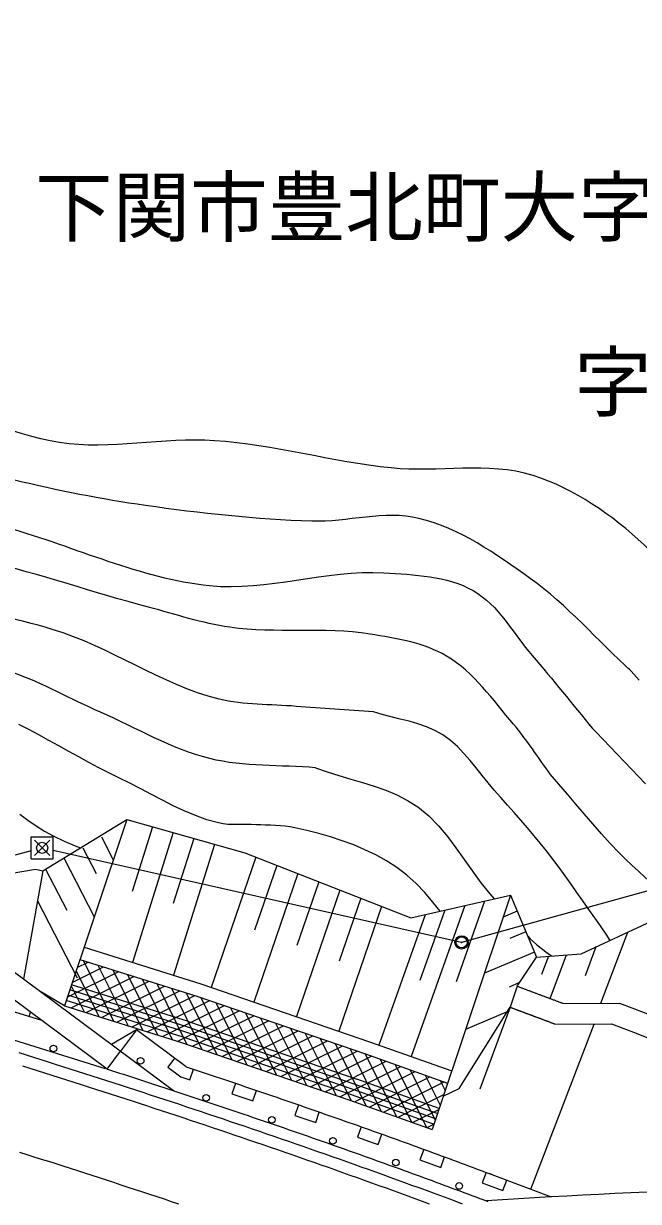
# Model space of a CAD drawing. Units: millimetres, scale not verified. Extents: x 40000 to 680000, y 20000 to 380000.
# Drawn here: x 240022 to 267763, y 266284 to 319399 of the extents above; entities that cross this region are included whole.
import ezdxf
from ezdxf.enums import TextEntityAlignment as Align

# ---------------------------------------------------------------- set-up
doc = ezdxf.new("R2010")
doc.units = ezdxf.units.MM
doc.header["$LTSCALE"] = 1000
doc.header["$PDMODE"] = 32
doc.header["$PDSIZE"] = 500
doc.linetypes.add('CHAIN', pattern=[18.5, 12, -1.5, 3.5, -1.5])
for name, color, linetype, lineweight in [('M-BGD', 7, 'Continuous', 25), ('M-BMK', 2, 'CHAIN', 13), ('M-BMK-HTXT', 7, 'Continuous', 13), ('M-BMK-ROW', 30, 'Continuous', 25)]:
    doc.layers.add(name, color=color, linetype=linetype, lineweight=lineweight)
doc.styles.add('ＭＳ ゴシック', font='')
doc.styles.get('ＭＳ ゴシック').set_extended_font_data('MS Gothic')

msp = doc.modelspace()

# ---------------------------------------------------------------- linework, layer by layer
at = {"layer": 'M-BGD'}
for p, q in [((240897, 281192), (244678, 283505)), ((244678, 283505), (241866, 275109)), ((244678, 283505), (250006, 281999)), ((245835, 283178), (244921, 280266)), ((243536, 282720), (244068, 281685)), ((246767, 282914), (244931, 277063)), ((247700, 282651), (246778, 279712)), ((242696, 282234), (243293, 281075)), ((248632, 282387), (246780, 276483)), ((241857, 281748), (243209, 279120)), ((250499, 281806), (248488, 275934)), ((250006, 281999), (257500, 279068)), ((240897, 281192), (240022, 276301)), ((241018, 281262), (241969, 279413)), ((252392, 281065), (250409, 275276)), ((251446, 281436), (250447, 278520)), ((253339, 280695), (252354, 277821)), ((254285, 280325), (252330, 274618)), ((255232, 279955), (254261, 277122)), ((257500, 279068), (261991, 280093)), ((261991, 280093), (258454, 269533)), ((261991, 280093), (263166, 277303)), ((240657, 279847), (242446, 276370)), ((256178, 279585), (254251, 273960)), ((259925, 279622), (257512, 272820)), ((259030, 279417), (257906, 276248)), ((260821, 279826), (259532, 276193)), ((258134, 279213), (256050, 273338)), ((262296, 279370), (261659, 279102)), ((265181, 277453), (268357, 278917)), ((246792, 271276), (236769, 278716)), ((262684, 278447), (261960, 278141)), ((266062, 275219), (267291, 278426)), ((243801, 272251), (236173, 277913)), ((242750, 277748), (248027, 276092)), ((263073, 277523), (260811, 276571)), ((262289, 275990), (263166, 277303)), ((263166, 277303), (265181, 277453)), ((263702, 277343), (263394, 276518)), ((263782, 275434), (264522, 277404)), ((265844, 277759), (265352, 276464)), ((242218, 276160), (243626, 276862)), ((242443, 276831), (242938, 277078)), ((242565, 277195), (247842, 275539)), ((242711, 277162), (244080, 274414)), ((243380, 276939), (244742, 274206)), ((244043, 276731), (245404, 273999)), ((240722, 275782), (240022, 276301)), ((241993, 275490), (244314, 276646)), ((242163, 275016), (245002, 276430)), ((242392, 276680), (243418, 274622)), ((242851, 274800), (245690, 276214)), ((244705, 276523), (246066, 273791)), ((245367, 276316), (246728, 273583)), ((241866, 275109), (240722, 275782)), ((247383, 274164), (242104, 275820)), ((242168, 276010), (242755, 274830)), ((247461, 274401), (242183, 276057)), ((243539, 274584), (246378, 275998)), ((244227, 274368), (247066, 275783)), ((246029, 276108), (247394, 273367)), ((246691, 275900), (248068, 273136)), ((247353, 275693), (248741, 272906)), ((248027, 276092), (255630, 273487)), ((262397, 276152), (261924, 275953)), ((262289, 275990), (261971, 275041)), ((233437, 275469), (243711, 272280)), ((247227, 273688), (241945, 275346)), ((247305, 273926), (242025, 275583)), ((244915, 274152), (247754, 275567)), ((245603, 273936), (248422, 275341)), ((247842, 275539), (255445, 272935)), ((248018, 275479), (249415, 272675)), ((248692, 275248), (250089, 272444)), ((264339, 275224), (266927, 275216)), ((240271, 274630), (240333, 274825)), ((241866, 275109), (247144, 273453)), ((246291, 273721), (249086, 275113)), ((246979, 273505), (249750, 274885)), ((247649, 273280), (250415, 274658)), ((249365, 275017), (250762, 272213)), ((250039, 274787), (251436, 271983)), ((259676, 271375), (261971, 275041)), ((261839, 274830), (259963, 274040)), ((261974, 275040), (260609, 271352)), ((254982, 271561), (247383, 274164)), ((247461, 274401), (255064, 271797)), ((248313, 273052), (251079, 274430)), ((248978, 272825), (251744, 274203)), ((250712, 274556), (252109, 271752)), ((251386, 274325), (252783, 271521)), ((252060, 274094), (253456, 271290)), ((262912, 266832), (265772, 274285)), ((263986, 274288), (266566, 274283)), ((245112, 274017), (243988, 273359)), ((245112, 274017), (244397, 273054)), ((247352, 272355), (245112, 274017)), ((254817, 271088), (247227, 273688)), ((254899, 271325), (247305, 273926)), ((249642, 272597), (252408, 273975)), ((250307, 272369), (253072, 273747)), ((252733, 273864), (254130, 271060)), ((253407, 273633), (254804, 270828)), ((243801, 272251), (244397, 273054)), ((247144, 273453), (254746, 270848)), ((250971, 272142), (253737, 273520)), ((251635, 271914), (254401, 273292)), ((252300, 271687), (255066, 273065)), ((254080, 273402), (255483, 270587)), ((254754, 273171), (256161, 270347)), ((255630, 273487), (259338, 272172)), ((246830, 272743), (246532, 272341)), ((252964, 271459), (255726, 272835)), ((253629, 271231), (256381, 272603)), ((255427, 272941), (256840, 270106)), ((255445, 272935), (259153, 271619)), ((256106, 272700), (257518, 269865)), ((246532, 272341), (247118, 271906)), ((247525, 271770), (247683, 272244)), ((254293, 271004), (257036, 272370)), ((254954, 270775), (257691, 272138)), ((256784, 272459), (258197, 269624)), ((257463, 272219), (258593, 269950)), ((258141, 271978), (258818, 270620)), ((247118, 271906), (247525, 271770)), ((249580, 271609), (249421, 271135)), ((258688, 270246), (254982, 271561)), ((258771, 270481), (255064, 271797)), ((255609, 270542), (258346, 271906)), ((256264, 270310), (259001, 271673)), ((258820, 271737), (259042, 271291)), ((249421, 271135), (250369, 270817)), ((250369, 270817), (250528, 271291)), ((258521, 269775), (254817, 271088)), ((258604, 270010), (254899, 271325)), ((256919, 270078), (258980, 271104)), ((258955, 271030), (259676, 271375)), ((252419, 270639), (252256, 270166)), ((254746, 270848), (258454, 269533)), ((257574, 269845), (258756, 270434)), ((252256, 270166), (253201, 269840)), ((253201, 269840), (253364, 270312)), ((255251, 269650), (255084, 269179)), ((256023, 268845), (256193, 269315)), ((258229, 269613), (258531, 269763)), ((255084, 269179), (255802, 268925)), ((255802, 268925), (256023, 268845)), ((258073, 268632), (257903, 268162)), ((258843, 267821), (259013, 268291)), ((257903, 268162), (258843, 267821)), ((260888, 267594), (260713, 267125)), ((261207, 267474), (261082, 267522)), ((261648, 266774), (261824, 267242)), ((260713, 267125), (261032, 267006)), ((261032, 267006), (261648, 266774))]:
    msp.add_line(p, q, dxfattribs=at)
for points in [[(267321, 290324), (267559, 290058), (267796, 289790)], [(266492, 278057), (266308, 278331), (266053, 278705), (265793, 279074), (265523, 279453), (265256, 279833), (264989, 280214), (264722, 280594), (264452, 280972), (264180, 281349), (263902, 281721), (263618, 282088), (263335, 282442), (263047, 282791), (262755, 283136), (262459, 283479), (262161, 283819), (261861, 284158), (261560, 284496), (261258, 284833), (260980, 285157), (260711, 285492), (260443, 285830), (260173, 286165), (259892, 286488), (259597, 286794), (259281, 287074), (258939, 287322), (258581, 287523), (258205, 287687), (257815, 287821), (257416, 287935), (257011, 288037), (256605, 288137), (256201, 288242), (255805, 288362)], [(258817, 279369), (258492, 279776), (258121, 280208), (257729, 280618), (257311, 280999), (256861, 281344), (256401, 281641), (255922, 281907), (255426, 282146), (254918, 282358), (254398, 282549), (253870, 282719), (253337, 282872), (252802, 283011), (252267, 283138), (252050, 283180), (251831, 283209), (251610, 283229), (251389, 283241), (251166, 283249), (250944, 283255), (250722, 283262), (250500, 283273), (250289, 283281), (250078, 283281), (249866, 283278), (249654, 283276), (249442, 283278), (249232, 283289), (249024, 283312), (248818, 283352), (248292, 283499), (247778, 283682), (247273, 283892), (246776, 284125), (246284, 284373), (245796, 284629), (245308, 284887), (244819, 285141), (244327, 285384), (243868, 285609), (243413, 285842), (242961, 286082), (242511, 286328), (242063, 286576), (241615, 286826), (241167, 287075), (240718, 287321), (240267, 287563), (239813, 287797)], [(265535, 287770), (265853, 287439), (266171, 287108), (266489, 286777), (266807, 286447), (267124, 286116), (267442, 285784), (267759, 285453), (268076, 285121)], [(253200, 285839), (253719, 285655), (254247, 285490), (254781, 285333), (255315, 285177), (255843, 285011), (256362, 284828), (256866, 284616), (257350, 284368), (257810, 284075), (258299, 283675), (258741, 283226), (259148, 282738), (259531, 282225), (259902, 281699), (260272, 281171), (260652, 280653), (261056, 280159), (261258, 279926)], [(269238, 279839), (268944, 280108), (268648, 280375), (268351, 280641), (268055, 280907), (267760, 281175), (267468, 281447), (267181, 281723), (266899, 282005), (266493, 282432), (266096, 282868), (265706, 283310), (265321, 283756), (264938, 284205), (264556, 284655), (264173, 285104), (263786, 285549)], [(239849, 283748), (240214, 283479), (240585, 283222), (240968, 282984), (241364, 282768), (241851, 282537), (242345, 282322), (242586, 282225)], [(236769, 278716), (237365, 280416), (239423, 281076), (240564, 281274), (240897, 281192)], [(262770, 278244), (262880, 278133), (263165, 277868), (263368, 277700), (263579, 277542), (263797, 277393), (263855, 277354)], [(233659, 276206), (234583, 276377), (240833, 274454)], [(262289, 275990), (262312, 275981), (262345, 275969), (262377, 275957), (262409, 275945), (262441, 275934), (262473, 275922), (262506, 275910), (262538, 275898), (262570, 275886), (262602, 275874), (262634, 275862), (262666, 275850), (262699, 275838), (262731, 275826), (262763, 275814), (262795, 275802), (262827, 275790), (262859, 275778), (262892, 275766), (262924, 275754), (262956, 275742), (262988, 275730), (263020, 275718), (263052, 275706), (263085, 275694), (263117, 275682), (263149, 275670), (263181, 275658), (263213, 275646), (263245, 275634), (263278, 275622), (263310, 275610), (263342, 275598), (263374, 275586), (263406, 275574), (263438, 275562), (263471, 275550), (263503, 275538), (263535, 275526), (263567, 275514), (263599, 275502), (263631, 275490), (263664, 275478), (263696, 275466), (263728, 275454), (263760, 275442), (263792, 275430), (263824, 275418), (263857, 275406), (263889, 275393), (263921, 275381), (263953, 275369), (263985, 275357), (264017, 275345), (264050, 275333), (264082, 275321), (264114, 275309), (264146, 275297), (264178, 275284), (264210, 275272), (264243, 275260), (264275, 275248), (264307, 275236), (264339, 275224)], [(261971, 275041), (261974, 275040), (261995, 275032), (262016, 275025), (262037, 275017), (262059, 275009), (262080, 275001), (262101, 274993), (262122, 274985), (262143, 274977), (262164, 274970), (262186, 274962), (262207, 274954), (262228, 274946), (262249, 274938), (262270, 274930), (262292, 274922), (262313, 274915), (262334, 274907), (262355, 274899), (262376, 274891), (262398, 274883), (262419, 274875), (262440, 274867), (262461, 274860), (262482, 274852), (262503, 274844), (262525, 274836), (262546, 274828), (262567, 274820), (262588, 274812), (262609, 274804), (262631, 274796), (262652, 274789), (262673, 274781), (262694, 274773), (262715, 274765), (262736, 274757), (262758, 274749), (262779, 274741), (262800, 274733), (262821, 274725), (262842, 274718), (262864, 274710), (262885, 274702), (262906, 274694), (262927, 274686), (262948, 274678), (262969, 274670), (262991, 274662), (263012, 274654), (263033, 274646), (263054, 274638), (263075, 274630), (263096, 274623), (263118, 274615), (263139, 274607), (263160, 274599), (263181, 274591), (263202, 274583), (263224, 274575), (263245, 274567), (263266, 274559), (263287, 274551), (263308, 274543), (263329, 274535), (263351, 274527), (263372, 274519), (263393, 274511), (263414, 274504), (263435, 274496), (263456, 274488), (263478, 274480), (263499, 274472), (263520, 274464), (263541, 274456), (263562, 274448), (263583, 274440), (263605, 274432), (263626, 274424), (263647, 274416), (263668, 274408), (263689, 274400), (263711, 274392), (263732, 274384), (263753, 274376), (263774, 274368), (263795, 274360), (263816, 274352), (263838, 274344), (263859, 274336), (263880, 274328), (263901, 274320), (263922, 274312), (263943, 274304), (263965, 274296), (263986, 274288)], [(239807, 272994), (240137, 272891), (240467, 272787), (240796, 272683), (241126, 272579), (241455, 272475), (241785, 272371), (242114, 272266), (242444, 272161), (242773, 272056), (243102, 271950), (243432, 271844), (243761, 271738), (244090, 271632), (244419, 271526), (244748, 271419), (245077, 271312), (245406, 271205), (245735, 271097), (246064, 270989), (246393, 270881), (246721, 270773), (247050, 270664), (247379, 270555), (247707, 270446), (248036, 270336), (248364, 270227), (248693, 270117), (249021, 270006), (249349, 269896), (249677, 269785), (250005, 269673), (250333, 269562), (250661, 269450), (250989, 269338), (251317, 269225), (251645, 269112), (251972, 268999), (252300, 268886), (252628, 268772), (252955, 268658), (253282, 268543), (253610, 268429), (253937, 268313), (254264, 268198), (254591, 268082), (254918, 267966), (255245, 267850), (255572, 267733), (255898, 267616), (256225, 267498), (256551, 267381), (256878, 267262), (257204, 267144), (257530, 267025), (257856, 266906), (258182, 266786), (258508, 266666), (258834, 266546), (259160, 266425), (259485, 266304), (259811, 266183)], [(239981, 272394), (240311, 272291), (240640, 272187), (240969, 272083), (241298, 271979), (241628, 271875), (241957, 271770), (242286, 271665), (242615, 271560), (242944, 271455), (243273, 271349), (243601, 271244), (243930, 271137), (244259, 271031), (244588, 270924), (244916, 270818), (245245, 270710), (245573, 270603), (245902, 270495), (246230, 270387), (246558, 270279), (246887, 270171), (247215, 270062), (247543, 269953), (247871, 269843), (248199, 269734), (248527, 269624), (248855, 269513), (249183, 269403), (249510, 269292), (249838, 269181), (250166, 269069), (250493, 268958), (250821, 268846), (251148, 268733), (251475, 268621), (251803, 268508), (252130, 268394), (252457, 268281), (252784, 268167), (253111, 268053), (253437, 267938), (253764, 267823), (254091, 267708), (254417, 267592), (254744, 267476), (255070, 267360), (255396, 267243), (255722, 267127), (256049, 267009), (256374, 266892), (256700, 266774), (257026, 266655), (257352, 266537), (257677, 266418), (258003, 266298), (258328, 266178)], [(243801, 272251), (243803, 272250), (243985, 272192), (244166, 272133), (244348, 272074), (244529, 272016), (244711, 271957), (244892, 271898), (245074, 271839), (245255, 271780), (245437, 271721), (245618, 271661), (245800, 271602), (245981, 271543), (246162, 271483), (246344, 271424), (246525, 271364), (246706, 271304), (246888, 271244), (247069, 271185), (247250, 271125), (247431, 271065), (247613, 271004), (247794, 270944), (247975, 270884), (248156, 270823), (248338, 270763), (248519, 270702), (248700, 270642), (248881, 270581), (249062, 270520), (249243, 270459), (249424, 270398), (249605, 270337), (249786, 270276), (249967, 270214), (250148, 270153), (250329, 270091), (250510, 270030), (250691, 269968), (250872, 269906), (251053, 269844), (251234, 269782), (251414, 269720), (251595, 269658), (251776, 269596), (251957, 269534), (252138, 269471), (252318, 269409), (252499, 269346), (252680, 269283), (252860, 269220), (253041, 269157), (253222, 269094), (253402, 269031), (253583, 268968), (253763, 268905), (253944, 268841), (254124, 268778), (254305, 268714), (254485, 268650), (254666, 268586), (254846, 268522), (255026, 268458), (255207, 268394), (255387, 268330), (255567, 268265), (255748, 268201), (255928, 268136), (256108, 268072), (256288, 268007), (256469, 267942), (256649, 267877), (256829, 267812), (257009, 267747), (257189, 267681), (257369, 267616), (257549, 267550), (257729, 267485), (257909, 267419), (258089, 267353), (258269, 267287), (258449, 267221), (258628, 267155), (258808, 267089), (258988, 267022), (259168, 266956), (259347, 266889), (259527, 266822), (259707, 266755), (259886, 266688), (260066, 266621), (260245, 266554), (260425, 266487), (260604, 266419), (260784, 266352), (260963, 266284)], [(247352, 272355), (247446, 272324), (247628, 272264), (247809, 272204), (247991, 272143), (248173, 272083), (248355, 272022), (248536, 271962), (248718, 271901), (248900, 271840), (249081, 271779), (249263, 271718), (249445, 271657), (249626, 271596), (249808, 271535), (249989, 271474), (250171, 271412), (250353, 271351), (250534, 271289), (250716, 271227), (250897, 271166), (251079, 271104), (251260, 271042), (251442, 270980), (251623, 270917), (251804, 270855), (251986, 270793), (252167, 270730), (252348, 270668), (252530, 270605), (252711, 270542), (252892, 270480), (253074, 270417), (253255, 270354), (253436, 270290), (253617, 270227), (253799, 270164), (253980, 270100), (254161, 270037), (254342, 269973), (254523, 269909), (254704, 269845), (254885, 269782), (255066, 269717), (255247, 269653), (255428, 269589), (255609, 269525), (255790, 269460), (255971, 269396), (256152, 269331), (256333, 269266), (256514, 269201), (256695, 269136), (256876, 269071), (257056, 269006), (257237, 268940), (257418, 268875), (257599, 268809), (257779, 268744), (257960, 268678), (258140, 268612), (258321, 268546), (258502, 268480), (258682, 268414), (258863, 268347), (259043, 268281), (259224, 268214), (259404, 268148), (259585, 268081), (259765, 268014), (259945, 267947), (260126, 267880), (260306, 267812), (260486, 267745), (260667, 267678), (260847, 267610), (261027, 267542), (263826, 266489)]]:
    msp.add_lwpolyline(points, dxfattribs=at)
for centre in [(241367, 273180), (245304, 272622), (248262, 270956), (251223, 269968), (253981, 269015), (256815, 268040), (259671, 266981)]:
    msp.add_circle(centre, 150, dxfattribs=at)
for centre, radius, start, end in [((153303, -18837), 315242, 65.40061, 68.87315), ((153303, -18837), 314242, 65.40061, 68.87315), ((279284, -5523), 272451, 88.98446, 93.86845)]:
    msp.add_arc(centre, radius, start, end, dxfattribs=at)
for points, knots in [([(263786, 285549), (263235, 286300), (262736, 287092), (262133, 287801), (261201, 288896), (260344, 290143), (259108, 290877), (258078, 291489), (256834, 291669), (255652, 291864), (253568, 292209), (251413, 291870), (249323, 292177), (248080, 292359), (246879, 292758), (245664, 293079), (243196, 293731), (240779, 294578), (238292, 295157), (236052, 295678), (233759, 295944), (231507, 296410), (228989, 296930), (226538, 297798), (223988, 298128), (221689, 298426), (219339, 298083), (217038, 298358), (215757, 298511), (214480, 298759), (213249, 299145), (211717, 299625), (210216, 300243), (208818, 301033), (205871, 302698), (203279, 304927), (200590, 306982), (199268, 307991), (198018, 309090), (196707, 310113), (195398, 311135), (194134, 312227), (192730, 313116), (191697, 313770), (190550, 314224), (189481, 314816), (188600, 315303), (187673, 315728), (186872, 316339), (186138, 316899), (185281, 317438), (184893, 318276), (184561, 318996), (184783, 319859), (184728, 320650)], [0, 0, 0, 0, 1, 1, 1, 2, 2, 2, 3, 3, 3, 4, 4, 4, 5, 5, 5, 6, 6, 6, 7, 7, 7, 8, 8, 8, 9, 9, 9, 10, 10, 10, 11, 11, 11, 12, 12, 12, 13, 13, 13, 14, 14, 14, 15, 15, 15, 16, 16, 16, 17, 17, 17, 18, 18, 18, 18]), ([(191288, 319153), (191186, 318594), (190889, 318036), (190982, 317475), (191077, 316903), (191463, 316403), (191831, 315955), (192307, 315377), (192932, 314931), (193546, 314503), (194617, 313755), (195877, 313310), (196953, 312571), (197780, 312003), (198512, 311308), (199278, 310660), (200437, 309679), (201516, 308601), (202714, 307668), (204022, 306649), (205388, 305700), (206800, 304831), (208508, 303780), (210253, 302769), (212091, 301965), (213920, 301164), (215781, 300288), (217762, 300034), (219151, 299855), (220554, 300399), (221953, 300340), (223428, 300278), (224867, 299866), (226327, 299650), (227939, 299411), (229574, 299314), (231169, 298979), (233935, 298398), (236608, 297441), (239326, 296665), (242355, 295801), (245277, 294383), (248411, 294057), (251025, 293786), (253652, 294793), (256275, 294630), (257643, 294545), (259115, 294501), (260309, 293827), (261458, 293177), (262109, 291894), (262974, 290897), (263906, 289821), (264787, 288702), (265694, 287604)], [0, 0, 0, 0, 1, 1, 1, 2, 2, 2, 3, 3, 3, 4, 4, 4, 5, 5, 5, 6, 6, 6, 7, 7, 7, 8, 8, 8, 9, 9, 9, 10, 10, 10, 11, 11, 11, 12, 12, 12, 13, 13, 13, 14, 14, 14, 15, 15, 15, 16, 16, 16, 17, 17, 17, 18, 18, 18, 18]), ([(267440, 290191), (265920, 291585), (264559, 293177), (262879, 294374), (261331, 295477), (259711, 296645), (257862, 297087), (256295, 297461), (254640, 296903), (253029, 296957), (250516, 297042), (248008, 297308), (245519, 297666), (243534, 297952), (241561, 298338), (239613, 298812), (237615, 299298), (235686, 300038), (233695, 300550), (230847, 301284), (227975, 301936), (225082, 302463), (223716, 302712), (222345, 302960), (220960, 303050), (219559, 303142), (218147, 302883), (216748, 303004), (215853, 303081), (214949, 303210), (214097, 303496), (212202, 304132), (210431, 305125), (208734, 306182), (206117, 307813), (203800, 309883), (201369, 311780), (199793, 313009), (197759, 313841), (196689, 315529), (196213, 316282), (196003, 317241), (196071, 318129), (196088, 318362), (196246, 318561), (196334, 318777)], [0, 0, 0, 0, 1, 1, 1, 2, 2, 2, 3, 3, 3, 4, 4, 4, 5, 5, 5, 6, 6, 6, 7, 7, 7, 8, 8, 8, 9, 9, 9, 10, 10, 10, 11, 11, 11, 12, 12, 12, 13, 13, 13, 14, 14, 14, 15, 15, 15, 15]), ([(269848, 293372), (269240, 294210), (268780, 295179), (268023, 295886), (266582, 297230), (264888, 298424), (263008, 299017), (260970, 299660), (258732, 299138), (256606, 299359), (253933, 299636), (251319, 300401), (248638, 300590), (246312, 300754), (243947, 300147), (241642, 300502), (239385, 300850), (237324, 301995), (235136, 302647), (232760, 303356), (230379, 304070), (227950, 304566), (226381, 304886), (224790, 305108), (223195, 305244), (221652, 305375), (220094, 305238), (218551, 305373), (217144, 305495), (215684, 305504), (214358, 305990), (212483, 306676), (210947, 308065), (209271, 309150), (207473, 310315), (205463, 311236), (203942, 312745), (203039, 313640), (202171, 314677), (201783, 315888), (201723, 316076), (201776, 316282), (201772, 316479)], [0, 0, 0, 0, 1, 1, 1, 2, 2, 2, 3, 3, 3, 4, 4, 4, 5, 5, 5, 6, 6, 6, 7, 7, 7, 8, 8, 8, 9, 9, 9, 10, 10, 10, 11, 11, 11, 12, 12, 12, 13, 13, 13, 14, 14, 14, 14]), ([(255805, 288362), (254642, 288445), (253477, 288515), (252315, 288610), (251156, 288706), (249970, 288653), (248841, 288934), (246204, 289593), (243921, 291299), (241317, 292081), (237928, 293099), (234376, 293473), (230887, 294062), (228521, 294462), (226152, 294849), (223768, 295115), (222254, 295284), (220720, 295243), (219212, 295460), (217599, 295693), (215988, 296004), (214430, 296484), (212698, 297018), (210974, 297646), (209394, 298534), (207391, 299659), (205664, 301221), (203852, 302635), (202270, 303869), (200752, 305182), (199202, 306456), (198259, 307231), (197448, 308201), (196375, 308781), (195121, 309459), (193654, 309634), (192293, 310060)], [0, 0, 0, 0, 1, 1, 1, 2, 2, 2, 3, 3, 3, 4, 4, 4, 5, 5, 5, 6, 6, 6, 7, 7, 7, 8, 8, 8, 9, 9, 9, 10, 10, 10, 11, 11, 11, 12, 12, 12, 12]), ([(253200, 285839), (251607, 285977), (249973, 285868), (248421, 286254), (246688, 286686), (245124, 287632), (243487, 288347), (242157, 288927), (240893, 289670), (239517, 290130), (236655, 291087), (233659, 291603), (230687, 292131), (227287, 292735), (223845, 293081), (220412, 293462), (218637, 293659), (216813, 293533), (215078, 293956), (212639, 294552), (210269, 295531), (208100, 296797), (206097, 297965), (204483, 299700), (202645, 301113), (200694, 302614), (198771, 304159), (196730, 305534), (194947, 306735), (193051, 307758), (191212, 308870)], [0, 0, 0, 0, 1, 1, 1, 2, 2, 2, 3, 3, 3, 4, 4, 4, 5, 5, 5, 6, 6, 6, 7, 7, 7, 8, 8, 8, 9, 9, 9, 10, 10, 10, 10])]:
    msp.add_open_spline(points, degree=3, knots=knots, dxfattribs=at)
at = {"layer": 'M-BMK'}
msp.add_lwpolyline([(239839, 268508), (240166, 268404), (240493, 268301), (240819, 268197), (241146, 268093), (241472, 267989), (241799, 267884), (242125, 267779), (242451, 267674), (242777, 267569), (243103, 267464), (243429, 267358), (243755, 267252), (244081, 267146), (244406, 267039), (244732, 266932), (245057, 266825), (245383, 266718), (245708, 266611), (246033, 266503), (246359, 266395), (246684, 266286), (247009, 266178)], dxfattribs=at)
at = {"layer": 'M-BMK-ROW'}
for p, q in [((240360, 282729), (241360, 282729)), ((240360, 281729), (240360, 282729)), ((240510, 282579), (241210, 281879)), ((240510, 281879), (241210, 282579)), ((241360, 281729), (241360, 282729)), ((240360, 282095), (238497, 281594)), ((259786, 277967), (241360, 282116)), ((240360, 281729), (241360, 281729)), ((273704, 281828), (259786, 277967))]:
    msp.add_line(p, q, dxfattribs=at)
msp.add_circle((259786, 277967), 300, dxfattribs=at)
msp.add_circle((259786, 277967), 300, dxfattribs=at)
for p in [(240860, 282229), (259786, 277967), (259786, 277967)]:
    msp.add_point(p, dxfattribs=at)

# ---------------------------------------------------------------- texts
at = {"layer": 'M-BMK-HTXT', "style": 'ＭＳ ゴシック'}
for s, p in [('下関市豊北町大字神田', (240539, 309067)), ('字猪ノ木', (264866, 301178))]:
    msp.add_text(s, height=2566, dxfattribs=at).set_placement(p, align=Align.BOTTOM_LEFT)

doc.saveas('drawing.dxf')
